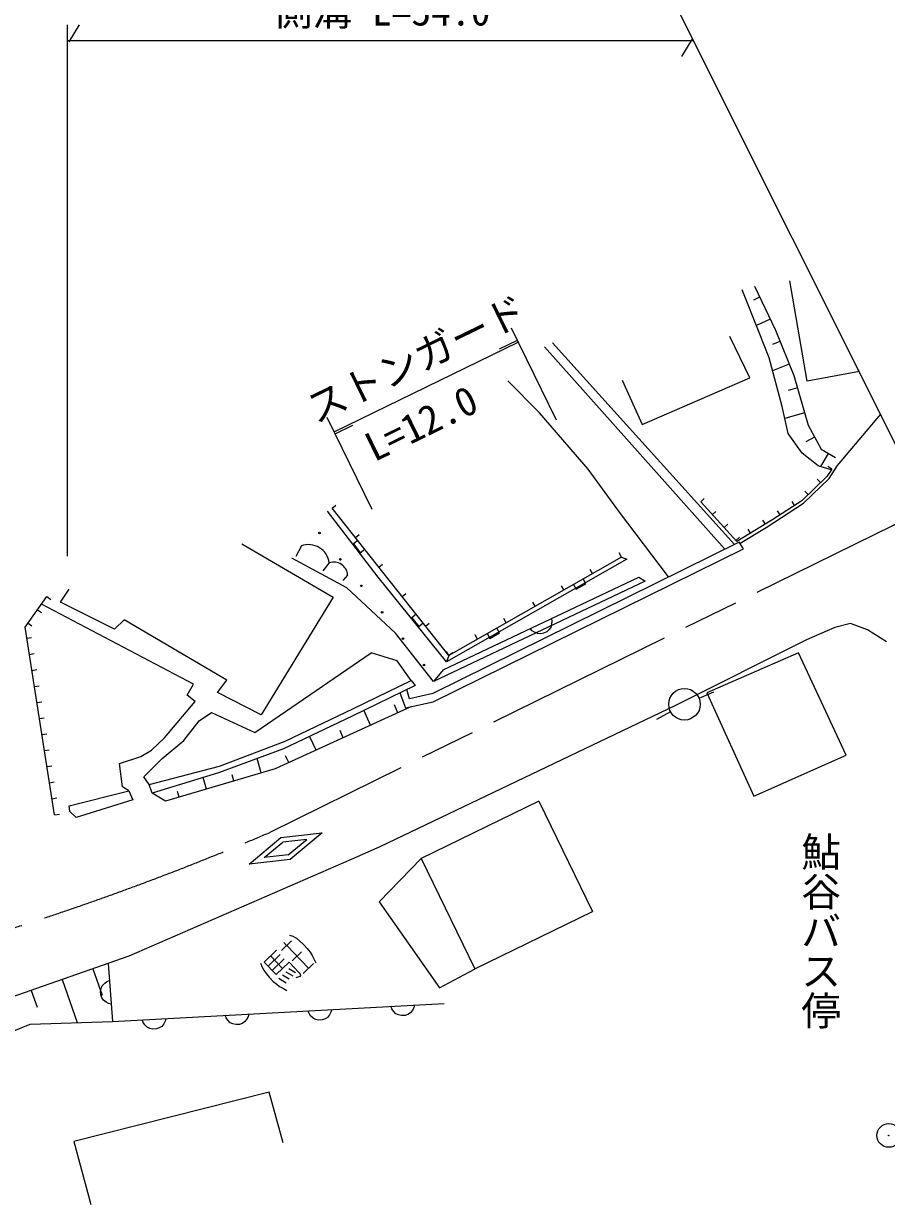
# Model space of a CAD drawing. Units: millimetres, scale not verified. Extents: x 40000 to 680000, y 20000 to 380000.
# Drawn here: x 410875 to 465262, y 268343 to 342736 of the extents above; entities that cross this region are included whole.
import ezdxf
from ezdxf.enums import TextEntityAlignment as Align

# ---------------------------------------------------------------- set-up
doc = ezdxf.new("R2010")
doc.units = ezdxf.units.MM
doc.header["$LTSCALE"] = 1000
doc.linetypes.add('CHAIN', pattern=[18.5, 12, -1.5, 3.5, -1.5])
for name, color, linetype, lineweight in [('M-BGD', 7, 'Continuous', 25), ('M-BMK', 2, 'CHAIN', 13), ('M-STR-STRC', 7, 'Continuous', 25)]:
    doc.layers.add(name, color=color, linetype=linetype, lineweight=lineweight)
doc.styles.add('@ＭＳ ゴシック', font='')
doc.styles.add('ＭＳ ゴシック', font='')
doc.styles.get('@ＭＳ ゴシック').set_extended_font_data('@MS Gothic')
doc.styles.get('ＭＳ ゴシック').set_extended_font_data('MS Gothic')

# ---------------------------------------------------------------- blocks, each defined once
blk = doc.blocks.new('BUHIN1')
at = {"color": 7, "linetype": 'Continuous', "lineweight": 25}
for radius in [746, 22.5]:
    blk.add_circle((0, 0), radius, dxfattribs=at)
blk = doc.blocks.new('BUHIN92')
at = {"color": 7, "linetype": 'Continuous', "lineweight": 25}
blk.add_lwpolyline([(70, -747), (-108, -703), (-262, -627), (-439, -500), (-544, -345), (-613, -174), (-634, 58), (-598, 238), (-524, 411), (-373, 572), (-236, 675), (-70, 747)], dxfattribs=at)
blk = doc.blocks.new('BUHIN99')
at = {"color": 7, "linetype": 'Continuous', "lineweight": 25}
blk.add_circle((0, 0), 995, dxfattribs=at)
blk = doc.blocks.new('BUHIN100')
at = {"color": 7, "linetype": 'Continuous', "lineweight": 25}
blk.add_lwpolyline([(266, 228), (38, 494), (-494, 38), (-266, -228)], dxfattribs=at)
blk = doc.blocks.new('BUHIN101')
at = {"color": 7, "linetype": 'Continuous', "lineweight": 25}
blk.add_lwpolyline([(-185, 297), (-482, 112), (-112, -482), (185, -297)], dxfattribs=at)
blk = doc.blocks.new('BUHIN102')
at = {"color": 7, "linetype": 'Continuous', "lineweight": 25}
blk.add_line((0, 0), (255, 159), dxfattribs=at)
blk = doc.blocks.new('BUHIN103')
at = {"color": 7, "linetype": 'Continuous', "lineweight": 25}
blk.add_line((0, 0), (195, -228), dxfattribs=at)
blk = doc.blocks.new('BUHIN104')
at = {"color": 7, "linetype": 'Continuous', "lineweight": 25}
blk.add_line((0, 0), (58, -294), dxfattribs=at)
blk = doc.blocks.new('BUHIN105')
at = {"color": 7, "linetype": 'Continuous', "lineweight": 25}
blk.add_line((0, 0), (-164, -251), dxfattribs=at)
blk = doc.blocks.new('BUHIN107')
at = {"color": 7, "linetype": 'Continuous', "lineweight": 25}
blk.add_line((0, 0), (206, 219), dxfattribs=at)
blk = doc.blocks.new('BUHIN108')
at = {"color": 7, "linetype": 'Continuous', "lineweight": 25}
blk.add_line((0, 0), (245, 174), dxfattribs=at)
blk = doc.blocks.new('BUHIN109')
at = {"color": 7, "linetype": 'Continuous', "lineweight": 25}
blk.add_line((0, 0), (251, 165), dxfattribs=at)
blk = doc.blocks.new('BUHIN110')
at = {"color": 7, "linetype": 'Continuous', "lineweight": 25}
blk.add_line((0, 0), (210, -214), dxfattribs=at)
blk = doc.blocks.new('BUHIN74')
at = {"color": 7, "linetype": 'Continuous', "lineweight": 25}
blk.add_line((-63, -115), (1032, -718), dxfattribs=at)
blk = doc.blocks.new('BUHIN73')
at = {"color": 7, "linetype": 'Continuous', "lineweight": 25}
blk.add_line((63, 115), (-1032, 718), dxfattribs=at)

msp = doc.modelspace()

# ---------------------------------------------------------------- linework, layer by layer
at = {"layer": 'M-BGD'}
for p, q in [((467859, 312187), (451607, 344641)), ((413634, 309187), (413634, 342665)), ((413634, 341665), (453100, 341665)), ((457235, 323271), (456175, 325966)), ((456938, 326194), (458262, 323432)), ((460266, 320215), (459179, 326528)), ((457269, 325503), (456885, 325319)), ((457931, 324122), (457064, 323706)), ((441602, 323560), (444436, 317764)), ((456653, 320415), (455401, 323021)), ((457870, 321672), (457235, 323271)), ((458262, 323432), (459421, 320571)), ((430451, 317013), (442042, 322662)), ((441984, 322780), (440860, 322232)), ((455076, 309624), (443718, 322363)), ((444219, 322627), (455680, 309923)), ((458552, 322717), (458080, 322525)), ((458696, 318614), (457870, 321672)), ((459131, 321286), (458088, 320864)), ((463560, 320825), (460266, 320215)), ((443387, 318205), (441389, 320240)), ((448612, 320262), (449877, 317480)), ((449877, 317480), (456653, 320415)), ((459421, 320571), (460340, 317433)), ((459651, 319787), (459062, 319614)), ((459079, 316910), (458696, 318614)), ((432845, 312116), (430011, 317912)), ((446471, 314659), (443387, 318205)), ((460110, 318218), (458867, 317854)), ((462176, 314894), (464913, 318128)), ((430508, 316895), (431632, 317443)), ((460340, 317433), (461141, 315932)), ((459947, 315673), (459079, 316910)), ((460740, 316683), (460194, 316391)), ((460957, 314880), (459947, 315673)), ((461593, 315662), (461099, 314835)), ((461141, 315932), (462046, 315391)), ((461843, 314598), (460957, 314880)), ((461820, 314660), (461576, 314835)), ((461650, 314081), (462176, 314894)), ((448434, 311953), (446471, 314659)), ((460034, 312522), (461650, 314081)), ((457682, 310992), (460034, 312522)), ((433233, 307862), (430034, 312017)), ((437675, 302925), (430318, 312216)), ((451532, 307872), (448434, 311953)), ((456035, 309992), (457682, 310992)), ((424638, 309950), (430381, 306598)), ((428384, 309837), (428030, 309152)), ((455986, 310074), (436681, 300529)), ((436686, 300008), (456246, 309636)), ((456246, 309636), (455986, 310074)), ((431247, 307187), (427781, 309061)), ((430146, 308755), (429743, 308250)), ((448895, 308991), (437532, 302518)), ((448558, 309125), (437675, 302925)), ((448558, 309125), (448895, 308991)), ((431299, 307996), (430995, 307645)), ((437532, 302518), (433233, 307862)), ((450051, 307616), (436712, 301293)), ((437316, 302013), (449648, 307864)), ((449648, 307864), (450051, 307616)), ((413202, 306295), (413745, 307096)), ((430381, 306598), (425853, 299194)), ((434309, 304332), (431247, 307187)), ((421595, 301121), (412011, 306165)), ((416611, 304578), (413202, 306295)), ((417208, 305182), (416611, 304578)), ((423693, 301362), (417208, 305182)), ((436712, 301293), (434309, 304332)), ((462002, 304685), (460224, 303916)), ((462991, 304940), (462002, 304685)), ((464067, 304546), (462991, 304940)), ((465260, 303794), (464067, 304546)), ((460224, 303916), (451959, 299782)), ((425456, 298078), (432776, 303089)), ((434416, 302583), (432776, 303089)), ((437675, 302925), (437532, 302518)), ((459729, 303094), (453952, 300563)), ((462725, 296652), (459729, 303094)), ((435297, 301351), (434416, 302583)), ((423107, 300599), (423693, 301362)), ((431681, 299578), (435297, 301351)), ((435297, 301351), (435550, 301036)), ((437316, 302013), (436712, 301293)), ((421184, 300425), (421595, 301121)), ((425853, 299194), (423107, 300599)), ((435550, 301036), (431587, 299110)), ((434581, 300565), (434952, 299622)), ((435205, 300194), (435037, 300787)), ((453458, 300241), (454380, 300627)), ((453952, 300563), (456905, 294055)), ((419762, 297745), (421700, 300026)), ((421700, 300026), (421184, 300425)), ((434473, 299315), (434249, 299807)), ((434952, 299622), (436686, 300008)), ((436681, 300529), (435205, 300194)), ((421942, 298799), (422724, 299343)), ((422724, 299343), (425456, 298078)), ((435334, 299707), (426723, 295785)), ((431587, 299110), (427248, 297053)), ((427373, 297524), (431681, 299578)), ((432751, 298530), (432318, 299481)), ((451959, 299782), (433339, 290877)), ((451657, 299379), (450778, 298902)), ((420979, 297576), (421942, 298799)), ((418946, 296968), (419762, 297745)), ((419600, 296426), (420979, 297576)), ((429307, 296962), (428904, 297847)), ((431029, 297746), (430820, 298205)), ((418257, 296560), (418946, 296968)), ((427248, 297053), (423152, 295528)), ((423230, 295943), (427373, 297524)), ((416929, 296131), (418257, 296560)), ((417113, 294657), (416929, 296131)), ((418451, 295291), (419600, 296426)), ((425860, 295531), (425593, 296437)), ((427584, 296178), (427389, 296606)), ((456905, 294055), (462725, 296652)), ((418800, 294804), (423230, 295943)), ((423152, 295528), (418988, 294253)), ((426723, 295785), (419821, 293747)), ((424135, 295021), (424019, 295414)), ((417498, 294403), (417113, 294657)), ((418800, 294804), (418451, 295291)), ((418988, 294253), (418800, 294804)), ((422410, 294512), (422196, 295235)), ((413752, 293452), (417498, 294403)), ((417498, 294403), (417758, 293825)), ((419821, 293747), (418988, 294253)), ((420684, 294002), (420580, 294355)), ((413786, 293102), (413752, 293452)), ((415753, 293202), (414184, 292711)), ((417758, 293825), (415753, 293202)), ((443343, 293753), (435927, 290133)), ((443343, 293753), (446738, 286798)), ((414184, 292711), (413786, 293102)), ((433339, 290877), (431530, 290082)), ((431530, 290082), (417504, 283981)), ((435927, 290133), (433290, 287402)), ((435927, 290133), (439321, 283178)), ((433290, 287402), (437102, 281982)), ((439321, 283178), (446738, 286798)), ((427127, 284339), (427765, 284953)), ((427269, 284851), (427457, 284656)), ((428829, 283229), (427462, 284651)), ((428403, 284245), (427814, 283679)), ((417504, 283981), (404559, 279439)), ((416214, 283529), (416487, 279874)), ((426296, 283353), (427053, 284081)), ((426452, 283991), (427200, 283213)), ((427302, 283810), (426556, 283093)), ((428488, 282891), (429142, 283520)), ((415243, 283188), (415825, 281530)), ((427622, 282526), (427187, 282794)), ((427398, 282997), (427844, 282739)), ((428022, 282932), (427592, 283184)), ((437102, 281982), (439301, 283169)), ((413301, 282506), (414250, 279801)), ((426971, 282586), (427422, 282312)), ((411358, 281825), (411726, 280778)), ((416487, 279874), (437390, 281007)), ((411288, 279704), (416487, 279874)), ((406223, 277630), (411288, 279704)), ((426363, 275421), (414051, 272314)), ((427246, 272220), (426363, 275421)), ((414051, 272314), (415120, 268343))]:
    msp.add_line(p, q, dxfattribs=at)
for points in [[(461820, 314660), (461498, 314211), (459941, 312680), (458112, 311484), (455834, 310114), (453562, 312611)], [(412832, 292890), (410977, 304710), (412344, 306633)], [(444159, 305260), (444179, 305078), (444160, 304907), (444102, 304697), (443992, 304545), (443855, 304422), (443645, 304323), (443463, 304294), (443276, 304305), (443073, 304391), (442929, 304485), (442804, 304617)], [(427634, 285305), (427839, 285243), (428075, 285106), (428279, 284937), (428498, 284731), (428758, 284461), (428944, 284235), (429073, 284025), (429175, 283822), (429303, 283570)], [(426825, 284361), (426047, 283612), (426800, 282828), (427611, 283608), (428256, 282938), (428307, 282841), (428321, 282762), (428283, 282693), (428027, 282624)], [(425807, 283548), (425913, 283296), (426010, 283109), (426165, 282883), (426357, 282662), (426617, 282392), (426831, 282212), (427014, 282076), (427250, 281939), (427476, 281813)], [(416407, 280953), (416230, 281000), (416078, 281079), (415903, 281209), (415801, 281367), (415735, 281539), (415718, 281771), (415757, 281950), (415834, 282121), (415988, 282280), (416127, 282380), (416295, 282449)]]:
    msp.add_lwpolyline(points, dxfattribs=at)
for centre in [(429528, 310640), (430845, 308977), (432161, 307314), (433478, 305651), (434795, 303988), (436112, 302325)]:
    msp.add_circle(centre, 49.8, dxfattribs=at)
for centre, radius, start, end in [((428828, 308584), 1329, 7.38226, 109.54968), ((430438, 307943), 863, 3.51501, 109.77521)]:
    msp.add_arc(centre, radius, start, end, dxfattribs=at)
at = {"layer": 'M-BMK'}
msp.add_line((467859, 312187), (426396, 291779), dxfattribs=at)
msp.add_arc((355504, 457227), 179997, 276.5791, 293.19427, dxfattribs=at)
at = {"layer": 'M-STR-STRC'}
for p, q in [((427094, 291455), (429689, 291742)), ((429689, 291742), (427681, 290075)), ((425086, 289788), (427094, 291455)), ((426047, 290196), (427217, 291167)), ((428728, 291334), (427217, 291167)), ((427558, 290363), (428728, 291334)), ((427558, 290363), (426047, 290196)), ((427681, 290075), (425086, 289788))]:
    msp.add_line(p, q, dxfattribs=at)

# ---------------------------------------------------------------- block references
at = {"layer": 'M-BGD'}
for name, p, rotation in [('BUHIN74', (413634, 341665), 87.77126), ('BUHIN73', (453100, 341665), 87.77126), ('BUHIN107', (461111, 313830), 87.77126), ('BUHIN107', (460330, 313062), 87.77126), ('BUHIN110', (453562, 312611), 87.77126), ('BUHIN108', (459480, 312379), 87.77126), ('BUHIN103', (430318, 312216), 87.77126), ('BUHIN110', (454299, 311800), 87.77126), ('BUHIN108', (458563, 311779), 87.77126), ('BUHIN110', (455037, 310990), 87.77126), ('BUHIN109', (457635, 311197), 87.77126), ('BUHIN103', (431790, 310358), 87.77126), ('BUHIN110', (455774, 310180), 87.77126), ('BUHIN109', (456697, 310633), 87.77126), ('BUHIN100', (432157, 309893), 87.77126), ('BUHIN102', (448558, 309125), 87.77126), ('BUHIN103', (433261, 308500), 87.77126), ('BUHIN102', (446744, 308092), 87.77126), ('BUHIN102', (444930, 307058), 87.77126), ('BUHIN101', (445837, 307575), 87.77126), ('BUHIN105', (412344, 306633), 87.77126), ('BUHIN103', (434732, 306641), 87.77126), ('BUHIN105', (411751, 305799), 87.77126), ('BUHIN102', (443117, 306025), 87.77126), ('BUHIN100', (435836, 305248), 87.77126), ('BUHIN102', (441303, 304991), 87.77126), ('BUHIN105', (411158, 304965), 87.77126), ('BUHIN103', (436204, 304783), 87.77126), ('BUHIN101', (440396, 304475), 87.77126), ('BUHIN104', (411087, 304009), 87.77126), ('BUHIN102', (439489, 303958), 87.77126), ('BUHIN104', (411245, 302998), 87.77126), ('BUHIN102', (437675, 302925), 87.77126), ('BUHIN103', (437675, 302925), 87.77126), ('BUHIN104', (411404, 301987), 87.77126), ('BUHIN104', (411563, 300976), 87.77126), ('BUHIN99', (452535, 299856), 87.77126), ('BUHIN104', (411721, 299965), 87.77126), ('BUHIN104', (411880, 298955), 87.77126), ('BUHIN104', (412039, 297944), 87.77126), ('BUHIN104', (412197, 296933), 87.77126), ('BUHIN104', (412356, 295922), 87.77126), ('BUHIN104', (412515, 294911), 87.77126), ('BUHIN104', (412673, 293901), 87.77126), ('BUHIN104', (412832, 292890), 87.77126), ('BUHIN92', (429551, 280582), 87.77126), ('BUHIN92', (434777, 280865), 87.77126), ('BUHIN92', (419100, 280015), 87.77126), ('BUHIN92', (424326, 280298), 87.77126), ('BUHIN1', (465410, 272687), 35.5247)]:
    msp.add_blockref(name, p, dxfattribs=dict(at, rotation=rotation))

# ---------------------------------------------------------------- texts
at = {"layer": 'M-BGD', "style": 'ＭＳ ゴシック'}
msp.add_text('側溝 L=54.0', height=1833, dxfattribs=at).set_placement((426579, 342065), align=Align.BOTTOM_LEFT)
at = {"layer": 'M-BGD'}
for s, rotation, style, p in [('ストンガード', 26, 'ＭＳ ゴシック', (429525, 317009)), ('L=12.0', 26, 'ＭＳ ゴシック', (433217, 314601)), ('鮎谷バス停', 270, '@ＭＳ ゴシック', (459646, 291824))]:
    msp.add_text(s, height=1833, rotation=rotation, dxfattribs=dict(at, style=style)).set_placement(p, align=Align.BOTTOM_LEFT)

doc.saveas('drawing.dxf')
